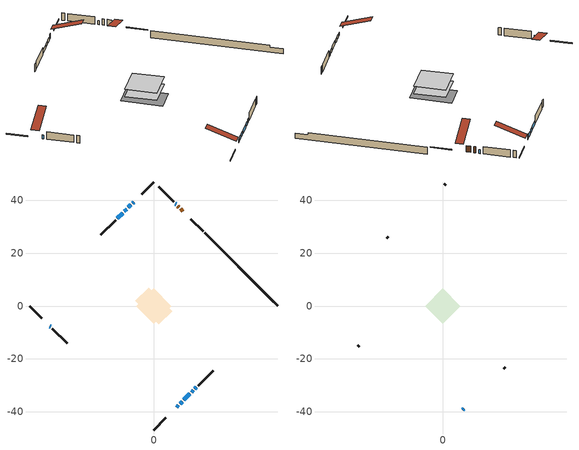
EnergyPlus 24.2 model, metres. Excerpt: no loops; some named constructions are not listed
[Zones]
conditioned space
 floor adiabatic (AdiabaticFloorConstruction): -6.62,0 0,6.62 6.62,0 0,-6.62 z0.71
 floor foundation (Slab1 construction): -6.9,1.94 -1.94,6.9 6.9,-1.94 1.94,-6.9 z-1.63
 wall outside (RimJoist1 construction): 0,-46.86 4.55,-42.31 / -46.86,0 -42.31,-4.55 / 0,46.86 -4.55,42.31 / 18.61,28.24 14.06,32.8 z0.71:1.01
 wall outside (AdiabaticWallConstruction 1): 11.05,35.81 10.17,36.69 / 9.51,37.34 9.1,37.76 z0.71:2.74
 wall outside (AdiabaticWallConstruction): -7.56,39.29 -7.94,38.92 z0.71:2.31; 8.65,-38.21 9.28,-37.58 / 8.45,38.41 8.13,38.73 / -39.29,-7.56 -38.97,-7.89 / 9.94,-36.92 10.69,-36.16 / -8.6,38.26 -9.6,37.25 / -10.26,36.6 -11.08,35.78 / -11.73,35.12 -13.72,33.13 / 11.35,-35.51 13.61,-33.24 / 14.27,-32.59 14.93,-31.93 / 15.59,-31.27 16.15,-30.7 z0.71:1.93
 wall outside (Wall1 construction): 16.81,-30.05 22.42,-24.44 / -38.31,-8.54 -32.7,-14.16 / -14.38,32.48 -19.99,26.87 / 7.47,39.38 1.86,45 z0.71:3.15
 wall foundation (FoundationWall1 construction): 19.27,27.59,-1.63 19.27,27.59,0.71 44.1,2.76,0.71 44.1,2.76,-0.01 46.86,0,-0.01 46.86,0,-1.63
 window (WindowConstruction 7): -7.56,39.29 -7.94,38.92 z0.71:2.31
 window (WindowConstruction 9): 8.65,-38.21 9.28,-37.58 z0.71:1.93
 window (WindowConstruction 10): 8.44,38.41 8.13,38.73 z0.71:1.93
 window (WindowConstruction 8): -39.29,-7.56 -38.97,-7.89 z0.71:1.93
 window (WindowConstruction): 9.94,-36.92 10.69,-36.16 z0.71:1.93
 window (WindowConstruction 1): -8.6,38.26 -9.6,37.25 z0.71:1.93
 window (WindowConstruction 2): -10.26,36.6 -11.08,35.78 z0.71:1.93
 window (WindowConstruction 3): -11.73,35.12 -13.72,33.13 z0.71:1.93
 window (WindowConstruction 4): 11.35,-35.51 13.61,-33.24 z0.71:1.93
 window (WindowConstruction 5): 14.27,-32.59 14.93,-31.93 z0.71:1.93
 window (WindowConstruction 6): 15.59,-31.27 16.15,-30.71 z0.71:1.93
 door (Door): 11.05,35.81 10.17,36.69 z0.71:2.74
 door (Door 1): 9.51,37.35 9.1,37.76 z0.71:2.74
 ceiling adiabatic (AdiabaticFloorConstruction): 0,-6.62 6.62,0 0,6.62 -6.62,0 z0.71
attic - vented
 floor to conditioned space (Floor1 construction Reversed): -6.62,0 0,6.62 6.62,0 0,-6.62 z3.15
 wall outside (AdiabaticWallConstruction): 7.56,-39.29 8,-38.86 z0.71:1.78
 wall outside (Wall2 construction): 23.08,-23.78 23.63,-23.23 / -32.04,-14.81 -31.5,-15.36 / -20.65,26.21 -21.2,25.66 / 1.2,45.65 0.66,46.2 z0.71:3.15
 window (WindowConstruction 11): 7.56,-39.29 8,-38.86 z0.71:1.78
 roof outside (Roof1 construction): 6.91,-39.95,3.15 0.46,-33.5,6.19 -1.24,-35.2,6.19 5.21,-41.65,3.15; -39.95,-6.91,3.15 -33.5,-0.46,6.19 -35.2,1.24,6.19 -41.65,-5.21,3.15; -6.91,39.95,3.15 -0.46,33.5,6.19 1.24,35.2,6.19 -5.21,41.65,3.15; 11.71,35.15,3.15 5.26,28.7,6.19 6.96,27.01,6.19 13.41,33.45,3.15
[Material] Roughness=Rough; Thermal Absorptance=0.9
Name | Thickness {m} | Conductivity {W/m-K} | Density {kg/m3} | Specific Heat {J/kg-K} | Solar Absorptance | Visible Absorptance
ceiling loosefill ins | 0.0846667 | 0.0480833 | 16.02 | 1046.75 | 0.7 | 0.7
ceiling stud and cavity | 0.1397 | 0.0931187 | 65.682 | 1177.47 | 0.7 | 0.7
gypsum board | 0.0127 | 0.160291 | 801 | 837.4 | 0.6 | 0.6
[Construction]
Floor1 construction: ceiling loosefill ins, ceiling stud and cavity, gypsum board
[Schedule:Day:Interval]
interior lighting schedule day: No, 01:00, 0.108182, 04:00, 0.0901515, 05:00, 0.0991667, 06:00, 0.162273, 07:00, 0.270455, 08:00, 0.342576, 10:00, 0.369621, 11:00, 0.351591, 12:00, 0.333561, 13:00, 0.324545, 14:00, 0.31553, 15:00, 0.333561, 16:00, 0.369621, 17:00, 0.450758, 18:00, 0.585985, 19:00, 0.775303, 20:00, 0.955606, 21:00, 0.991667, 22:00, 0.712197, 23:00, 0.360606, 24:00, 0.162273
interior lighting schedule day 1: No, 01:00, 0.100909, 04:00, 0.0840909, 05:00, 0.0925, 06:00, 0.151364, 07:00, 0.252273, 08:00, 0.319545, 10:00, 0.344773, 11:00, 0.327955, 12:00, 0.311136, 13:00, 0.302727, 14:00, 0.294318, 15:00, 0.311136, 16:00, 0.344773, 17:00, 0.420455, 18:00, 0.546591, 19:00, 0.723182, 20:00, 0.891364, 21:00, 0.925, 22:00, 0.664318, 23:00, 0.336364, 24:00, 0.151364
interior lighting schedule day 2: No, 01:00, 0.0927273, 04:00, 0.0772727, 05:00, 0.085, 06:00, 0.139091, 07:00, 0.231818, 08:00, 0.293636, 10:00, 0.316818, 11:00, 0.301364, 12:00, 0.285909, 13:00, 0.278182, 14:00, 0.270455, 15:00, 0.285909, 16:00, 0.316818, 17:00, 0.386364, 18:00, 0.502273, 19:00, 0.664545, 20:00, 0.819091, 21:00, 0.85, 22:00, 0.610455, 23:00, 0.309091, 24:00, 0.139091
interior lighting schedule day 3: No, 01:00, 0.0845455, 04:00, 0.0704545, 05:00, 0.0775, 06:00, 0.126818, 07:00, 0.211364, 08:00, 0.267727, 10:00, 0.288864, 11:00, 0.274773, 12:00, 0.260682, 13:00, 0.253636, 14:00, 0.246591, 15:00, 0.260682, 16:00, 0.288864, 17:00, 0.352273, 18:00, 0.457955, 19:00, 0.605909, 20:00, 0.746818, 21:00, 0.775, 22:00, 0.556591, 23:00, 0.281818, 24:00, 0.126818
interior lighting schedule day 4: No, 01:00, 0.0763636, 04:00, 0.0636364, 05:00, 0.07, 06:00, 0.114545, 07:00, 0.190909, 08:00, 0.241818, 10:00, 0.260909, 11:00, 0.248182, 12:00, 0.235455, 13:00, 0.229091, 14:00, 0.222727, 15:00, 0.235455, 16:00, 0.260909, 17:00, 0.318182, 18:00, 0.413636, 19:00, 0.547273, 20:00, 0.674545, 21:00, 0.7, 22:00, 0.502727, 23:00, 0.254545, 24:00, 0.114545
interior lighting schedule day 5: No, 01:00, 0.0727273, 04:00, 0.0606061, 05:00, 0.0666667, 06:00, 0.109091, 07:00, 0.181818, 08:00, 0.230303, 10:00, 0.248485, 11:00, 0.236364, 12:00, 0.224242, 13:00, 0.218182, 14:00, 0.212121, 15:00, 0.224242, 16:00, 0.248485, 17:00, 0.30303, 18:00, 0.393939, 19:00, 0.521212, 20:00, 0.642424, 21:00, 0.666667, 22:00, 0.478788, 23:00, 0.242424, 24:00, 0.109091
interior lighting schedule day 6: No, 01:00, 0.0745455, 04:00, 0.0621212, 05:00, 0.0683333, 06:00, 0.111818, 07:00, 0.186364, 08:00, 0.236061, 10:00, 0.254697, 11:00, 0.242273, 12:00, 0.229848, 13:00, 0.223636, 14:00, 0.217424, 15:00, 0.229848, 16:00, 0.254697, 17:00, 0.310606, 18:00, 0.403788, 19:00, 0.534242, 20:00, 0.658485, 21:00, 0.683333, 22:00, 0.490758, 23:00, 0.248485, 24:00, 0.111818
interior lighting schedule day 7: No, 01:00, 0.08, 04:00, 0.0666667, 05:00, 0.0733333, 06:00, 0.12, 07:00, 0.2, 08:00, 0.253333, 10:00, 0.273333, 11:00, 0.26, 12:00, 0.246667, 13:00, 0.24, 14:00, 0.233333, 15:00, 0.246667, 16:00, 0.273333, 17:00, 0.333333, 18:00, 0.433333, 19:00, 0.573333, 20:00, 0.706667, 21:00, 0.733333, 22:00, 0.526667, 23:00, 0.266667, 24:00, 0.12
interior lighting schedule day 8: No, 01:00, 0.0890909, 04:00, 0.0742424, 05:00, 0.0816667, 06:00, 0.133636, 07:00, 0.222727, 08:00, 0.282121, 10:00, 0.304394, 11:00, 0.289545, 12:00, 0.274697, 13:00, 0.267273, 14:00, 0.259848, 15:00, 0.274697, 16:00, 0.304394, 17:00, 0.371212, 18:00, 0.482576, 19:00, 0.638485, 20:00, 0.78697, 21:00, 0.816667, 22:00, 0.586515, 23:00, 0.29697, 24:00, 0.133636
interior lighting schedule day 9: No, 01:00, 0.0972727, 04:00, 0.0810606, 05:00, 0.0891667, 06:00, 0.145909, 07:00, 0.243182, 08:00, 0.30803, 10:00, 0.332348, 11:00, 0.316136, 12:00, 0.299924, 13:00, 0.291818, 14:00, 0.283712, 15:00, 0.299924, 16:00, 0.332348, 17:00, 0.405303, 18:00, 0.526894, 19:00, 0.697121, 20:00, 0.859242, 21:00, 0.891667, 22:00, 0.640379, 23:00, 0.324242, 24:00, 0.145909
interior lighting schedule day 10: No, 01:00, 0.105455, 04:00, 0.0878788, 05:00, 0.0966667, 06:00, 0.158182, 07:00, 0.263636, 08:00, 0.333939, 10:00, 0.360303, 11:00, 0.342727, 12:00, 0.325152, 13:00, 0.316364, 14:00, 0.307576, 15:00, 0.325152, 16:00, 0.360303, 17:00, 0.439394, 18:00, 0.571212, 19:00, 0.755758, 20:00, 0.931515, 21:00, 0.966667, 22:00, 0.694242, 23:00, 0.351515, 24:00, 0.158182
interior lighting schedule day 11: No, 01:00, 0.109091, 04:00, 0.0909091, 05:00, 0.1, 06:00, 0.163636, 07:00, 0.272727, 08:00, 0.345455, 10:00, 0.372727, 11:00, 0.354545, 12:00, 0.336364, 13:00, 0.327273, 14:00, 0.318182, 15:00, 0.336364, 16:00, 0.372727, 17:00, 0.454545, 18:00, 0.590909, 19:00, 0.781818, 20:00, 0.963636, 21:00, 1, 22:00, 0.718182, 23:00, 0.363636, 24:00, 0.163636
interior lighting schedule default day; occupants schedule default day; clothes dryer schedule default day; cooking range schedule default day; mech vent range fan 0 schedule default day; misc plug loads schedule default day; general water use schedule default day; exterior lighting schedule default day; natural vent schedule default day: No, 24:00, 0
occupants schedule day: No, 05:00, 0.426829, 06:00, 0.719512, 07:00, 1, 08:00, 0.670732, 09:00, 0.329268, 14:00, 0.170732, 15:00, 0.231707, 16:00, 0.329268, 17:00, 0.5, 18:00, 0.670732, 19:00, 0.829268, 21:00, 1, 22:00, 0.853659, 23:00, 0.646341, 24:00, 0.426829
clothes dryer schedule day: No, 01:00, 0.123457, 02:00, 0.0740741, 03:00, 0.0493827, 04:00, 0.0246914, 05:00, 0.0493827, 06:00, 0.0740741, 07:00, 0.197531, 08:00, 0.395062, 09:00, 0.592593, 10:00, 0.839506, 11:00, 0.962963, 12:00, 1, 13:00, 0.91358, 14:00, 0.82716, 15:00, 0.716049, 16:00, 0.753086, 17:00, 0.679012, 18:00, 0.666667, 20:00, 0.62963, 21:00, 0.641975, 22:00, 0.666667, 23:00, 0.54321, 24:00, 0.296296
cooking range schedule day: No, 05:00, 0.0597015, 06:00, 0.11194, 07:00, 0.171642, 08:00, 0.291045, 11:00, 0.343284, 12:00, 0.402985, 13:00, 0.462687, 14:00, 0.343284, 15:00, 0.291045, 16:00, 0.402985, 17:00, 0.567164, 18:00, 1, 19:00, 0.850746, 20:00, 0.432836, 21:00, 0.291045, 22:00, 0.231343, 23:00, 0.171642, 24:00, 0.11194
misc plug loads schedule day: No, 06:00, 0.705882, 07:00, 0.745098, 08:00, 0.803922, 15:00, 0.823529, 16:00, 0.862745, 17:00, 0.921569, 18:00, 0.980392, 19:00, 1, 20:00, 0.980392, 21:00, 0.941176, 22:00, 0.862745, 23:00, 0.784314, 24:00, 0.72549
general water use schedule day: No, 01:00, 0.315068, 03:00, 0.287671, 04:00, 0.342466, 05:00, 0.369863, 06:00, 0.520548, 07:00, 0.60274, 08:00, 0.534247, 10:00, 0.506849, 11:00, 0.465753, 14:00, 0.479452, 15:00, 0.534247, 16:00, 0.589041, 17:00, 0.69863, 18:00, 0.876712, 19:00, 0.890411, 20:00, 0.986301, 21:00, 1, 22:00, 0.863014, 23:00, 0.616438, 24:00, 0.465753
exterior lighting schedule day: No, 01:00, 0.566667, 03:00, 0.524167, 05:00, 0.495833, 06:00, 0.5525, 07:00, 0.623333, 08:00, 0.580833, 09:00, 0.439167, 10:00, 0.354167, 12:00, 0.34, 13:00, 0.354167, 14:00, 0.396667, 15:00, 0.425, 16:00, 0.495833, 17:00, 0.623333, 18:00, 0.793333, 19:00, 0.906667, 20:00, 0.963333, 21:00, 0.991667, 22:00, 0.920833, 23:00, 0.793333, 24:00, 0.665833
exterior lighting schedule day 1: No, 01:00, 0.528571, 03:00, 0.488929, 05:00, 0.4625, 06:00, 0.515357, 07:00, 0.581429, 08:00, 0.541786, 09:00, 0.409643, 10:00, 0.330357, 12:00, 0.317143, 13:00, 0.330357, 14:00, 0.37, 15:00, 0.396429, 16:00, 0.4625, 17:00, 0.581429, 18:00, 0.74, 19:00, 0.845714, 20:00, 0.898571, 21:00, 0.925, 22:00, 0.858929, 23:00, 0.74, 24:00, 0.621071
exterior lighting schedule day 10: No, 01:00, 0.552381, 03:00, 0.510952, 05:00, 0.483333, 06:00, 0.538571, 07:00, 0.607619, 08:00, 0.56619, 09:00, 0.428095, 10:00, 0.345238, 12:00, 0.331429, 13:00, 0.345238, 14:00, 0.386667, 15:00, 0.414286, 16:00, 0.483333, 17:00, 0.607619, 18:00, 0.773333, 19:00, 0.88381, 20:00, 0.939048, 21:00, 0.966667, 22:00, 0.897619, 23:00, 0.773333, 24:00, 0.649048
exterior lighting schedule day 11: No, 01:00, 0.571429, 03:00, 0.528571, 05:00, 0.5, 06:00, 0.557143, 07:00, 0.628571, 08:00, 0.585714, 09:00, 0.442857, 10:00, 0.357143, 12:00, 0.342857, 13:00, 0.357143, 14:00, 0.4, 15:00, 0.428571, 16:00, 0.5, 17:00, 0.628571, 18:00, 0.8, 19:00, 0.914286, 20:00, 0.971429, 21:00, 1, 22:00, 0.928571, 23:00, 0.8, 24:00, 0.671429
exterior lighting schedule day 2: No, 01:00, 0.485714, 03:00, 0.449286, 05:00, 0.425, 06:00, 0.473571, 07:00, 0.534286, 08:00, 0.497857, 09:00, 0.376429, 10:00, 0.303571, 12:00, 0.291429, 13:00, 0.303571, 14:00, 0.34, 15:00, 0.364286, 16:00, 0.425, 17:00, 0.534286, 18:00, 0.68, 19:00, 0.777143, 20:00, 0.825714, 21:00, 0.85, 22:00, 0.789286, 23:00, 0.68, 24:00, 0.570714
exterior lighting schedule day 3: No, 01:00, 0.442857, 03:00, 0.409643, 05:00, 0.3875, 06:00, 0.431786, 07:00, 0.487143, 08:00, 0.453929, 09:00, 0.343214, 10:00, 0.276786, 12:00, 0.265714, 13:00, 0.276786, 14:00, 0.31, 15:00, 0.332143, 16:00, 0.3875, 17:00, 0.487143, 18:00, 0.62, 19:00, 0.708571, 20:00, 0.752857, 21:00, 0.775, 22:00, 0.719643, 23:00, 0.62, 24:00, 0.520357
exterior lighting schedule day 4: No, 01:00, 0.4, 03:00, 0.37, 05:00, 0.35, 06:00, 0.39, 07:00, 0.44, 08:00, 0.41, 09:00, 0.31, 10:00, 0.25, 12:00, 0.24, 13:00, 0.25, 14:00, 0.28, 15:00, 0.3, 16:00, 0.35, 17:00, 0.44, 18:00, 0.56, 19:00, 0.64, 20:00, 0.68, 21:00, 0.7, 22:00, 0.65, 23:00, 0.56, 24:00, 0.47
exterior lighting schedule day 5: No, 01:00, 0.380952, 03:00, 0.352381, 05:00, 0.333333, 06:00, 0.371429, 07:00, 0.419048, 08:00, 0.390476, 09:00, 0.295238, 10:00, 0.238095, 12:00, 0.228571, 13:00, 0.238095, 14:00, 0.266667, 15:00, 0.285714, 16:00, 0.333333, 17:00, 0.419048, 18:00, 0.533333, 19:00, 0.609524, 20:00, 0.647619, 21:00, 0.666667, 22:00, 0.619048, 23:00, 0.533333, 24:00, 0.447619
exterior lighting schedule day 6: No, 01:00, 0.390476, 03:00, 0.36119, 05:00, 0.341667, 06:00, 0.380714, 07:00, 0.429524, 08:00, 0.400238, 09:00, 0.302619, 10:00, 0.244048, 12:00, 0.234286, 13:00, 0.244048, 14:00, 0.273333, 15:00, 0.292857, 16:00, 0.341667, 17:00, 0.429524, 18:00, 0.546667, 19:00, 0.624762, 20:00, 0.66381, 21:00, 0.683333, 22:00, 0.634524, 23:00, 0.546667, 24:00, 0.45881
exterior lighting schedule day 7: No, 01:00, 0.419048, 03:00, 0.387619, 05:00, 0.366667, 06:00, 0.408571, 07:00, 0.460952, 08:00, 0.429524, 09:00, 0.324762, 10:00, 0.261905, 12:00, 0.251429, 13:00, 0.261905, 14:00, 0.293333, 15:00, 0.314286, 16:00, 0.366667, 17:00, 0.460952, 18:00, 0.586667, 19:00, 0.670476, 20:00, 0.712381, 21:00, 0.733333, 22:00, 0.680952, 23:00, 0.586667, 24:00, 0.492381
exterior lighting schedule day 8: No, 01:00, 0.466667, 03:00, 0.431667, 05:00, 0.408333, 06:00, 0.455, 07:00, 0.513333, 08:00, 0.478333, 09:00, 0.361667, 10:00, 0.291667, 12:00, 0.28, 13:00, 0.291667, 14:00, 0.326667, 15:00, 0.35, 16:00, 0.408333, 17:00, 0.513333, 18:00, 0.653333, 19:00, 0.746667, 20:00, 0.793333, 21:00, 0.816667, 22:00, 0.758333, 23:00, 0.653333, 24:00, 0.548333
exterior lighting schedule day 9: No, 01:00, 0.509524, 03:00, 0.47131, 05:00, 0.445833, 06:00, 0.496786, 07:00, 0.560476, 08:00, 0.522262, 09:00, 0.394881, 10:00, 0.318452, 12:00, 0.305714, 13:00, 0.318452, 14:00, 0.356667, 15:00, 0.382143, 16:00, 0.445833, 17:00, 0.560476, 18:00, 0.713333, 19:00, 0.815238, 20:00, 0.86619, 21:00, 0.891667, 22:00, 0.827976, 23:00, 0.713333, 24:00, 0.59869
[Schedule:Week:Daily]
exterior lighting schedule Week Rule - Oct7-Oct27: exterior lighting schedule day 9, exterior lighting schedule day 9, exterior lighting schedule day 9, exterior lighting schedule day 9, exterior lighting schedule day 9, exterior lighting schedule day 9, exterior lighting schedule day 9, exterior lighting schedule default day, exterior lighting schedule default day, exterior lighting schedule default day, exterior lighting schedule default day, exterior lighting schedule default day
exterior lighting schedule Week Rule - Oct28-Nov3: exterior lighting schedule day 9, exterior lighting schedule day 9, exterior lighting schedule day 9, exterior lighting schedule day 9, exterior lighting schedule day 10, exterior lighting schedule day 10, exterior lighting schedule day 10, exterior lighting schedule default day, exterior lighting schedule default day, exterior lighting schedule default day, exterior lighting schedule default day, exterior lighting schedule default day
exterior lighting schedule Week Rule - Nov4-Nov24: exterior lighting schedule day 10, exterior lighting schedule day 10, exterior lighting schedule day 10, exterior lighting schedule day 10, exterior lighting schedule day 10, exterior lighting schedule day 10, exterior lighting schedule day 10, exterior lighting schedule default day, exterior lighting schedule default day, exterior lighting schedule default day, exterior lighting schedule default day, exterior lighting schedule default day
exterior lighting schedule Week Rule - Nov25-Dec1: exterior lighting schedule day 10, exterior lighting schedule day 10, exterior lighting schedule day 10, exterior lighting schedule day 10, exterior lighting schedule day 10, exterior lighting schedule day 10, exterior lighting schedule day 11, exterior lighting schedule default day, exterior lighting schedule default day, exterior lighting schedule default day, exterior lighting schedule default day, exterior lighting schedule default day
exterior lighting schedule Week Rule - Dec2-Dec31: exterior lighting schedule day 11, exterior lighting schedule day 11, exterior lighting schedule day 11, exterior lighting schedule day 11, exterior lighting schedule day 11, exterior lighting schedule day 11, exterior lighting schedule day 11, exterior lighting schedule default day, exterior lighting schedule default day, exterior lighting schedule default day, exterior lighting schedule default day, exterior lighting schedule default day
